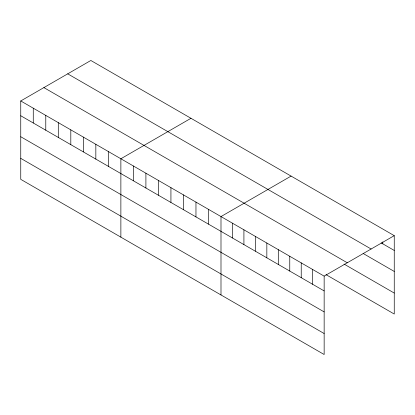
<?xml version="1.0" encoding="UTF-8"?>
<svg xmlns="http://www.w3.org/2000/svg" width="415" height="415" viewBox="0 0 415 415"><rect width="100%" height="100%" fill="white"/><g stroke="black" fill="none" stroke-linecap="round" stroke-linejoin="round"><path stroke-width="0.62" d="M20.75 100.959L324.151 276.125L324.151 354.514L20.75 179.347L20.75 100.959L90.849 60.486L394.25 235.653L394.25 314.041L326.024 274.652M190.973 118.291L120.874 158.763L120.874 237.152M291.091 176.095L220.993 216.568L220.993 294.956M324.151 276.125L394.25 235.653M381.152 242.884L394.25 250.447M67.718 73.839L371.119 249.005M363.141 253.472L394.25 271.436M43.881 87.601L347.282 262.768M344.035 264.065L394.25 293.057M20.75 115.754L324.151 290.92M20.75 136.737L324.151 311.904M20.75 158.364L324.151 333.53M382.786 241.898L382.786 243.828M312.687 269.506L312.687 284.301M301.228 262.887L301.228 277.682M289.763 256.273L289.763 271.068M278.304 249.654L278.304 264.448M266.84 243.034L266.84 257.834M255.381 236.42L255.381 251.215M243.916 229.801L243.916 244.596M232.457 223.182L232.457 237.982M208.48 209.342L208.48 224.136M195.963 202.115L195.963 216.91M183.451 194.889L183.451 209.684M170.933 187.663L170.933 202.458M158.416 180.437L158.416 195.237M145.904 173.211L145.904 188.011M133.386 165.99L133.386 180.784M108.357 151.537L108.357 166.332M95.839 144.311L95.839 159.106M83.327 137.085L83.327 151.88M70.809 129.859L70.809 144.653M58.297 122.633L58.297 137.427M45.78 115.406L45.78 130.201M33.267 108.18L33.267 122.98"/></g></svg>
